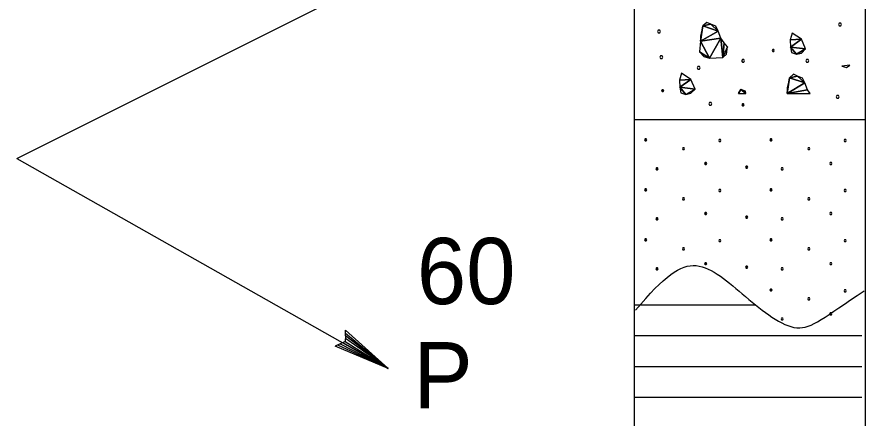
# Model space of a CAD drawing. Extents: x -894 to 866, y -472 to 714.
# Drawn here: x -245.5 to -156, y -161.2 to -118.8 of the extents above; entities that cross this region are included whole.
import ezdxf

# ---------------------------------------------------------------- set-up
doc = ezdxf.new("R2010")
doc.units = 0
doc.layers.add('pp_LOTB', color=7, linetype='Continuous')
doc.layers.add('pp_LOTB-anno', color=7, linetype='Continuous')

msp = doc.modelspace()

# ---------------------------------------------------------------- linework, layer by layer
at = {"layer": 'pp_LOTB'}
for p, q in [((-180.39, -56.077), (-180.39, -175.306)), ((-156.026, -56.077), (-156.026, -175.306)), ((-180.39, -129.667), (-156.026, -129.667)), ((-180.39, -149.253), (-167.587, -149.253)), ((-180.39, -152.494), (-156.381, -152.494)), ((-180.39, -155.736), (-156.381, -155.736)), ((-180.39, -158.977), (-156.381, -158.977))]:
    msp.add_line(p, q, dxfattribs=at)
for points in [[(-173.145, -119.782), (-173.407, -120.858), (-173.407, -121.382), (-173.145, -119.782)], [(-171.546, -120.335), (-173.145, -119.782), (-173.407, -121.382), (-171.546, -120.335)], [(-172.302, -119.608), (-172.738, -119.404), (-173.145, -119.782), (-172.302, -119.608)], [(-171.546, -120.335), (-172.302, -119.608), (-173.145, -119.782), (-171.546, -120.335)], [(-171.546, -120.335), (-171.778, -119.811), (-172.302, -119.608), (-171.546, -120.335)], [(-171.255, -121.062), (-171.546, -120.335), (-173.407, -121.382), (-171.255, -121.062)], [(-162.733, -121.194), (-163.726, -120.53), (-163.926, -121.252), (-162.733, -121.194)], [(-173.407, -121.382), (-173.495, -122.516), (-172.447, -123.185), (-173.407, -121.382)], [(-173.407, -121.382), (-172.447, -123.185), (-171.255, -121.062), (-173.407, -121.382)], [(-172.447, -123.185), (-171.022, -123.098), (-171.255, -121.062), (-172.447, -123.185)], [(-171.022, -123.098), (-170.906, -121.556), (-171.255, -121.062), (-171.022, -123.098)], [(-171.022, -123.098), (-170.528, -121.993), (-170.906, -121.556), (-171.022, -123.098)], [(-162.733, -121.194), (-163.926, -121.252), (-163.897, -122.008), (-162.733, -121.194)], [(-163.897, -122.008), (-162.297, -122.212), (-162.733, -121.194), (-163.897, -122.008)], [(-173.495, -122.516), (-173.058, -123.011), (-172.447, -123.185), (-173.495, -122.516)], [(-171.022, -123.098), (-170.644, -122.778), (-170.528, -121.993), (-171.022, -123.098)], [(-163.897, -122.008), (-163.78, -122.59), (-163.257, -122.764), (-163.897, -122.008)], [(-163.897, -122.008), (-163.257, -122.764), (-162.297, -122.212), (-163.897, -122.008)], [(-163.257, -122.764), (-162.733, -122.648), (-162.297, -122.212), (-163.257, -122.764)], [(-158.491, -124.025), (-157.996, -124.17), (-157.618, -123.908), (-158.491, -124.025)], [(-174.409, -125.439), (-175.402, -124.776), (-175.602, -125.498), (-174.409, -125.439)], [(-163.986, -125.253), (-164.248, -126.852), (-164.251, -126.903), (-163.986, -125.253)], [(-162.386, -125.805), (-163.986, -125.253), (-164.251, -126.903), (-162.386, -125.805)], [(-163.986, -125.253), (-164.248, -126.329), (-164.248, -126.852), (-163.986, -125.253)], [(-163.142, -125.078), (-163.579, -124.874), (-163.986, -125.253), (-163.142, -125.078)], [(-162.386, -125.805), (-163.142, -125.078), (-163.986, -125.253), (-162.386, -125.805)], [(-162.386, -125.805), (-162.619, -125.282), (-163.142, -125.078), (-162.386, -125.805)], [(-174.409, -125.439), (-175.602, -125.498), (-175.573, -126.254), (-174.409, -125.439)], [(-175.573, -126.254), (-173.973, -126.457), (-174.409, -125.439), (-175.573, -126.254)], [(-162.386, -125.805), (-164.251, -126.903), (-162.095, -126.532), (-162.386, -125.805)], [(-175.573, -126.254), (-175.456, -126.836), (-174.933, -127.01), (-175.573, -126.254)], [(-175.573, -126.254), (-174.933, -127.01), (-173.973, -126.457), (-175.573, -126.254)], [(-174.933, -127.01), (-174.409, -126.894), (-173.973, -126.457), (-174.933, -127.01)], [(-169.143, -126.495), (-169.376, -126.815), (-169.382, -126.903), (-169.143, -126.495)], [(-169.143, -126.495), (-169.382, -126.903), (-168.61, -126.903), (-169.143, -126.495)], [(-169.143, -126.495), (-168.61, -126.903), (-168.649, -126.67), (-169.143, -126.495)], [(-164.251, -126.903), (-161.834, -126.903), (-162.095, -126.532), (-164.251, -126.903)]]:
    msp.add_lwpolyline(points, close=True, dxfattribs=at)
for points in [[(-158.514, -119.636), (-158.593, -119.496), (-158.751, -119.496), (-158.831, -119.636), (-158.751, -119.772), (-158.593, -119.772), (-158.514, -119.636)], [(-177.612, -120.375), (-177.691, -120.236), (-177.85, -120.236), (-177.929, -120.375), (-177.85, -120.511), (-177.691, -120.511), (-177.612, -120.375)], [(-165.605, -122.367), (-165.662, -122.266), (-165.776, -122.266), (-165.834, -122.367), (-165.776, -122.465), (-165.662, -122.465), (-165.605, -122.367)], [(-177.366, -123.086), (-177.445, -122.946), (-177.603, -122.946), (-177.682, -123.086), (-177.603, -123.222), (-177.445, -123.222), (-177.366, -123.086)], [(-168.741, -123.455), (-168.82, -123.316), (-168.978, -123.316), (-169.057, -123.455), (-168.978, -123.591), (-168.82, -123.591), (-168.741, -123.455)], [(-161.964, -123.455), (-162.043, -123.316), (-162.201, -123.316), (-162.281, -123.455), (-162.201, -123.591), (-162.043, -123.591), (-161.964, -123.455)], [(-173.423, -124.195), (-173.502, -124.055), (-173.66, -124.055), (-173.74, -124.195), (-173.66, -124.331), (-173.502, -124.331), (-173.423, -124.195)], [(-177.28, -126.612), (-177.338, -126.512), (-177.452, -126.512), (-177.509, -126.612), (-177.452, -126.711), (-177.338, -126.711), (-177.28, -126.612)], [(-172.191, -128.014), (-172.27, -127.875), (-172.428, -127.875), (-172.507, -128.014), (-172.428, -128.15), (-172.27, -128.15), (-172.191, -128.014)], [(-168.795, -128.105), (-168.852, -128.007), (-168.966, -128.007), (-169.024, -128.105), (-168.966, -128.206), (-168.852, -128.206), (-168.795, -128.105)], [(-158.76, -127.275), (-158.839, -127.136), (-158.998, -127.136), (-159.077, -127.275), (-158.998, -127.411), (-158.839, -127.411), (-158.76, -127.275)], [(-179.058, -131.8), (-179.116, -131.7), (-179.232, -131.7), (-179.29, -131.8), (-179.232, -131.9), (-179.116, -131.9), (-179.058, -131.8)], [(-171.234, -131.883), (-171.292, -131.783), (-171.409, -131.783), (-171.467, -131.883), (-171.409, -131.983), (-171.292, -131.983), (-171.234, -131.883)], [(-165.833, -131.8), (-165.891, -131.7), (-166.007, -131.7), (-166.065, -131.8), (-166.007, -131.9), (-165.891, -131.9), (-165.833, -131.8)], [(-158.009, -131.883), (-158.067, -131.783), (-158.184, -131.783), (-158.242, -131.883), (-158.184, -131.983), (-158.067, -131.983), (-158.009, -131.883)], [(-175.068, -132.742), (-175.126, -132.639), (-175.242, -132.639), (-175.3, -132.739), (-175.242, -132.842), (-175.126, -132.842), (-175.068, -132.742)], [(-161.842, -132.742), (-161.901, -132.639), (-162.017, -132.639), (-162.075, -132.739), (-162.017, -132.842), (-161.901, -132.842), (-161.842, -132.742)], [(-172.742, -134.312), (-172.8, -134.212), (-172.917, -134.212), (-172.975, -134.312), (-172.917, -134.412), (-172.8, -134.412), (-172.742, -134.312)], [(-159.517, -134.312), (-159.575, -134.212), (-159.692, -134.212), (-159.75, -134.312), (-159.692, -134.412), (-159.575, -134.412), (-159.517, -134.312)], [(-177.878, -134.861), (-177.936, -134.761), (-178.053, -134.761), (-178.111, -134.861), (-178.053, -134.963), (-177.936, -134.963), (-177.878, -134.861)], [(-168.4, -134.689), (-168.459, -134.586), (-168.575, -134.586), (-168.633, -134.689), (-168.575, -134.789), (-168.459, -134.789), (-168.4, -134.689)], [(-164.653, -134.861), (-164.711, -134.761), (-164.828, -134.761), (-164.886, -134.861), (-164.828, -134.963), (-164.711, -134.963), (-164.653, -134.861)], [(-179.058, -137.09), (-179.116, -136.99), (-179.232, -136.99), (-179.29, -137.09), (-179.232, -137.19), (-179.116, -137.19), (-179.058, -137.09)], [(-171.234, -137.173), (-171.292, -137.073), (-171.409, -137.073), (-171.467, -137.173), (-171.409, -137.273), (-171.292, -137.273), (-171.234, -137.173)], [(-165.833, -137.09), (-165.891, -136.99), (-166.007, -136.99), (-166.065, -137.09), (-166.007, -137.19), (-165.891, -137.19), (-165.833, -137.09)], [(-158.009, -137.173), (-158.067, -137.073), (-158.184, -137.073), (-158.242, -137.173), (-158.184, -137.273), (-158.067, -137.273), (-158.009, -137.173)], [(-175.068, -138.032), (-175.126, -137.929), (-175.242, -137.929), (-175.3, -138.029), (-175.242, -138.132), (-175.126, -138.132), (-175.068, -138.032)], [(-161.842, -138.032), (-161.901, -137.929), (-162.017, -137.929), (-162.075, -138.029), (-162.017, -138.132), (-161.901, -138.132), (-161.842, -138.032)], [(-172.742, -139.602), (-172.8, -139.502), (-172.917, -139.502), (-172.975, -139.602), (-172.917, -139.702), (-172.8, -139.702), (-172.742, -139.602)], [(-159.517, -139.602), (-159.575, -139.502), (-159.692, -139.502), (-159.75, -139.602), (-159.692, -139.702), (-159.575, -139.702), (-159.517, -139.602)], [(-177.878, -140.151), (-177.936, -140.051), (-178.053, -140.051), (-178.111, -140.151), (-178.053, -140.253), (-177.936, -140.253), (-177.878, -140.151)], [(-168.4, -139.979), (-168.459, -139.876), (-168.575, -139.876), (-168.633, -139.979), (-168.575, -140.079), (-168.459, -140.079), (-168.4, -139.979)], [(-164.653, -140.151), (-164.711, -140.051), (-164.828, -140.051), (-164.886, -140.151), (-164.828, -140.253), (-164.711, -140.253), (-164.653, -140.151)], [(-179.058, -142.38), (-179.116, -142.28), (-179.232, -142.28), (-179.29, -142.38), (-179.232, -142.48), (-179.116, -142.48), (-179.058, -142.38)], [(-165.833, -142.38), (-165.891, -142.28), (-166.007, -142.28), (-166.065, -142.38), (-166.007, -142.48), (-165.891, -142.48), (-165.833, -142.38)], [(-175.068, -143.322), (-175.126, -143.219), (-175.242, -143.219), (-175.3, -143.319), (-175.242, -143.422), (-175.126, -143.422), (-175.068, -143.322)], [(-171.234, -142.463), (-171.292, -142.363), (-171.409, -142.363), (-171.467, -142.463), (-171.409, -142.563), (-171.292, -142.563), (-171.234, -142.463)], [(-161.842, -143.322), (-161.901, -143.219), (-162.017, -143.219), (-162.075, -143.319), (-162.017, -143.422), (-161.901, -143.422), (-161.842, -143.322)], [(-158.009, -142.463), (-158.067, -142.363), (-158.184, -142.363), (-158.242, -142.463), (-158.184, -142.563), (-158.067, -142.563), (-158.009, -142.463)], [(-172.742, -144.892), (-172.8, -144.792), (-172.917, -144.792), (-172.975, -144.892), (-172.917, -144.992), (-172.8, -144.992), (-172.742, -144.892)], [(-159.517, -144.892), (-159.575, -144.792), (-159.692, -144.792), (-159.75, -144.892), (-159.692, -144.992), (-159.575, -144.992), (-159.517, -144.892)], [(-177.878, -145.441), (-177.936, -145.341), (-178.053, -145.341), (-178.111, -145.441), (-178.053, -145.543), (-177.936, -145.543), (-177.878, -145.441)], [(-168.4, -145.269), (-168.459, -145.166), (-168.575, -145.166), (-168.633, -145.269), (-168.575, -145.369), (-168.459, -145.369), (-168.4, -145.269)], [(-164.653, -145.441), (-164.711, -145.341), (-164.828, -145.341), (-164.886, -145.441), (-164.828, -145.543), (-164.711, -145.543), (-164.653, -145.441)], [(-165.833, -147.67), (-165.891, -147.57), (-166.007, -147.57), (-166.065, -147.67), (-166.007, -147.77), (-165.891, -147.77), (-165.833, -147.67)], [(-158.009, -147.753), (-158.067, -147.653), (-158.184, -147.653), (-158.242, -147.753), (-158.184, -147.853), (-158.067, -147.853), (-158.009, -147.753)], [(-161.842, -148.612), (-161.901, -148.509), (-162.017, -148.509), (-162.075, -148.609), (-162.017, -148.712), (-161.901, -148.712), (-161.842, -148.612)], [(-159.517, -150.182), (-159.575, -150.082), (-159.692, -150.082), (-159.75, -150.182), (-159.692, -150.282), (-159.575, -150.282), (-159.517, -150.182)], [(-164.653, -150.731), (-164.711, -150.631), (-164.828, -150.631), (-164.886, -150.731), (-164.828, -150.833), (-164.711, -150.833), (-164.653, -150.731)]]:
    msp.add_lwpolyline(points, dxfattribs=at)
msp.add_open_spline([(-180.247, -149.819), (-177.216, -146.184), (-173.843, -143.709), (-168.788, -148.352), (-162.858, -153.1), (-160.362, -150.517), (-156.109, -147.764)], degree=3, dxfattribs=at)
at = {"layer": 'pp_LOTB-anno'}
for p, q in [((-245.548, -133.796), (-198.922, -110.419)), ((-245.548, -133.796), (-206.351, -155.97)), ((-210.882, -152.516), (-210.875, -151.929)), ((-210.875, -151.929), (-206.351, -155.97)), ((-210.882, -152.516), (-210.888, -153.103)), ((-206.351, -155.97), (-210.885, -152.809)), ((-206.351, -155.97), (-210.882, -152.516)), ((-210.878, -152.223), (-206.351, -155.97)), ((-211.415, -153.361), (-211.943, -153.619)), ((-206.351, -155.97), (-211.943, -153.619)), ((-206.351, -155.97), (-211.679, -153.489)), ((-210.888, -153.103), (-211.415, -153.361)), ((-211.415, -153.361), (-206.351, -155.97)), ((-211.152, -153.232), (-206.351, -155.97)), ((-210.888, -153.103), (-206.351, -155.97))]:
    msp.add_line(p, q, dxfattribs=at)

# ---------------------------------------------------------------- texts
for s, p in [('60', (-203.335, -149.166)), ('P', (-203.687, -160.176))]:
    msp.add_text(s, height=7, dxfattribs=at).set_placement(p)

doc.saveas('drawing.dxf')
